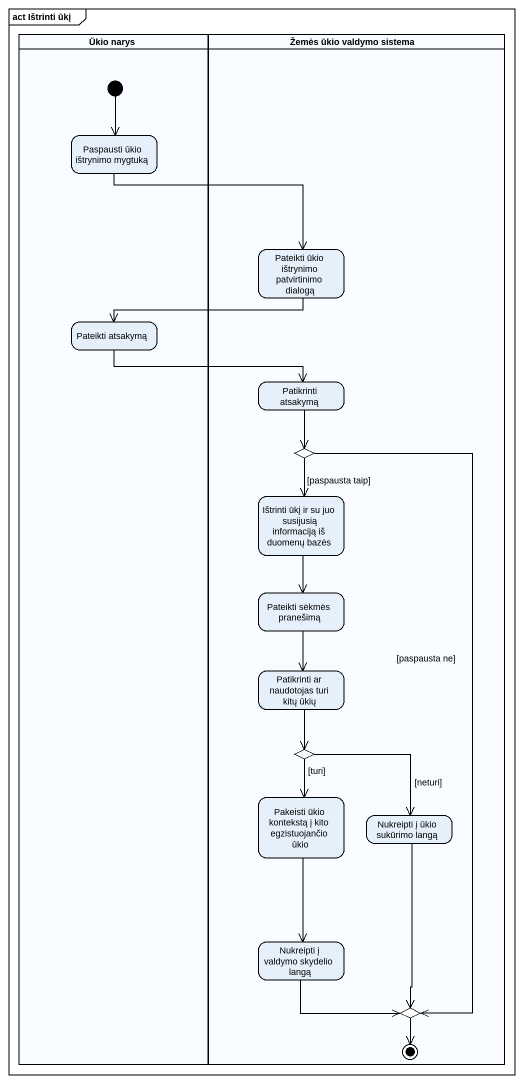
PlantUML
@startuml
mainframe act Ištrinti ūkį
hide empty description
state "Ūkio narys" as Ūkio_narys <<partition>> {
  state "Paspausti ūkio ištrynimo mygtuką" as Paspausti_ūkio_ištrynimo
  state "Pateikti atsakymą" as Pateikti_atsakymą
  [*] --> Paspausti_ūkio_ištrynimo
}
state "Žemės ūkio valdymo sistema" as Žemės_ūkio_valdymo_sistema <<partition>> {
  state "Pateikti ūkio ištrynimo patvirtinimo dialogą" as Pateikti_ūkio_ištrynimo
  state "Patikrinti atsakymą" as Patikrinti_atsakymą
  state choice1 <<choice>>
  state "Ištrinti ūkį ir su juo susijusią informaciją iš duomenų bazės" as Ištrinti_ūkį_ir_su_juo
  state "Pateikti sėkmės pranešimą" as Pateikti_sėkmės_pranešimą
  state "Patikrinti ar naudotojas turi kitų ūkių" as Patikrinti_ar_naudotojas
  state choice2 <<choice>>
  state "Pakeisti ūkio kontekstą į kito egzistuojančio ūkio" as Pakeisti_ūkio_kontekstą_į
  state "Nukreipti į ūkio sukūrimo langą" as Nukreipti_į_ūkio_sukūrimo
  state "Nukreipti į valdymo skydelio langą" as Nukreipti_į_valdymo
  state choice3 <<choice>>
  choice3 --> [*]
}
Paspausti_ūkio_ištrynimo --> Pateikti_ūkio_ištrynimo
Pateikti_ūkio_ištrynimo -left-> Pateikti_atsakymą
Pateikti_atsakymą -right-> Patikrinti_atsakymą
Patikrinti_atsakymą --> choice1
choice1 --> Ištrinti_ūkį_ir_su_juo : [paspausta taip]
choice1 --> choice3 : [paspausta ne]
Ištrinti_ūkį_ir_su_juo --> Pateikti_sėkmės_pranešimą
Pateikti_sėkmės_pranešimą --> Patikrinti_ar_naudotojas
Patikrinti_ar_naudotojas --> choice2
choice2 --> Pakeisti_ūkio_kontekstą_į : [turi]
choice2 --> Nukreipti_į_ūkio_sukūrimo : [neturi]
Pakeisti_ūkio_kontekstą_į --> Nukreipti_į_valdymo
Nukreipti_į_ūkio_sukūrimo --> choice3
Nukreipti_į_valdymo -right-> choice3
@enduml
